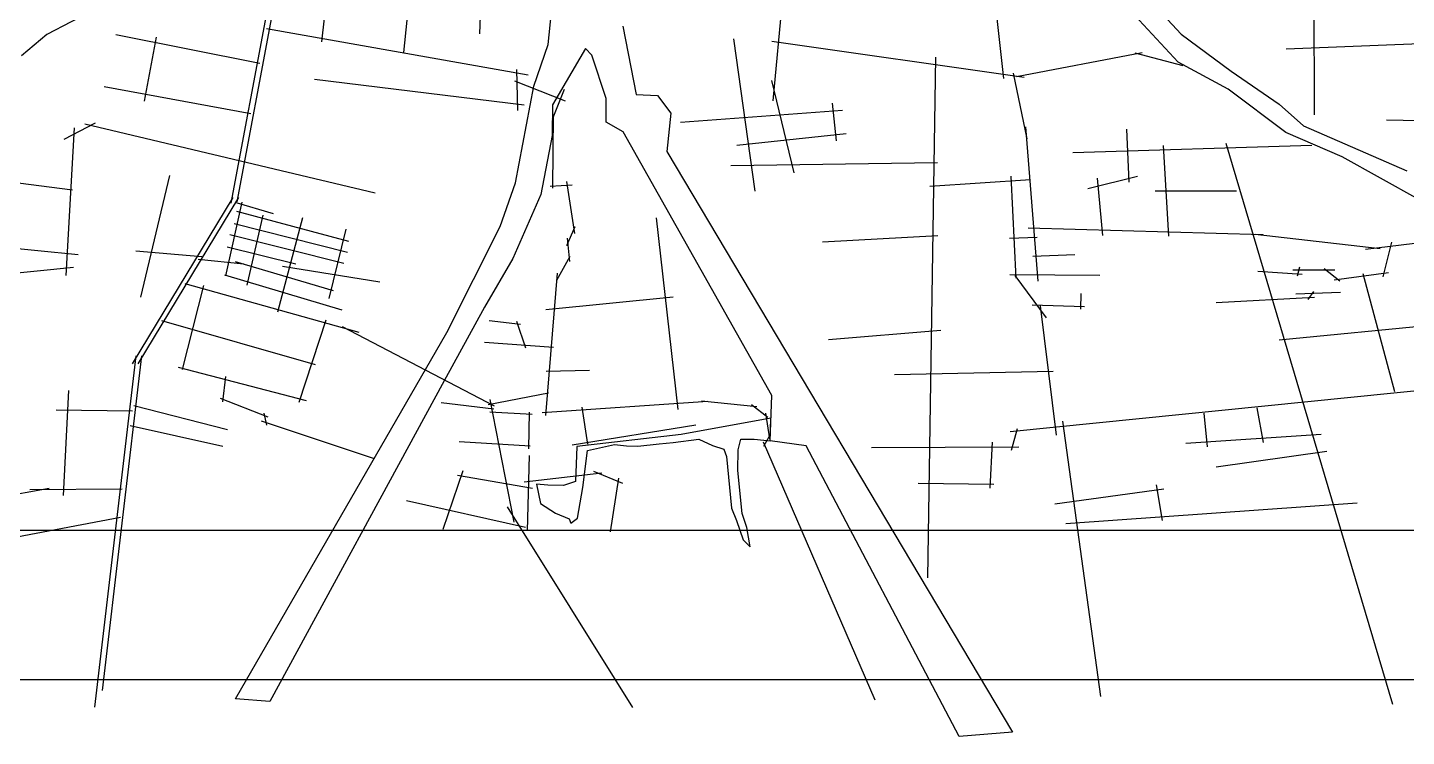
# Model space of a CAD drawing. Header units: metres. Extents: x 63673 to 71417, y 2014 to 6831.
# Drawn here: x 66302 to 69486, y 2058 to 3694 of the extents above; entities that cross this region are included whole.
import ezdxf

# ---------------------------------------------------------------- set-up
doc = ezdxf.new("R2010")
doc.units = ezdxf.units.M
doc.header["$MEASUREMENT"] = 0
doc.header["$XCLIPFRAME"] = 0
for name, color, linetype in [('图框', 6, 'Continuous'), ('底图', 73, 'Continuous'), ('水网', 141, 'Continuous'), ('路网', 2, 'Continuous')]:
    doc.layers.add(name, color=color, linetype=linetype)
picture_1 = doc.add_image_def('image1.jpg', size_in_pixel=(8192, 4266))

msp = doc.modelspace()

# ---------------------------------------------------------------- linework, layer by layer
at = {"layer": '图框'}
msp.add_lwpolyline([(63813.1857920684, 6755.63091658056), (63813.1857920684, 2189.193318366795), (71293.30290493378, 2189.193318366795), (71293.30290493378, 6755.630916580557), (63813.1857920684, 6755.63091658056)], dxfattribs=at)
at = {"layer": '水网'}
for points in [[(69533.48915335955, 4340.102545423666), (69481.3623986062, 4315.752380300633), (69424.49697374382, 4306.959110805327), (69397.41841412113, 4291.40208291015), (69330.39839969207, 4235.261049674358), (69301.9656872609, 4190.618948014654), (69320.24381012551, 4133.80163152606), (69336.1311528591, 4073.954730076482), (69045.82085222972, 4033.758532773616), (68912.08243799464, 3995.734959900729), (68829.88830256659, 3936.478764691536), (68831.62085720722, 3875.368444968773), (68881.49518716126, 3770.167314139399), (68965.72729662451, 3679.362035637723), (69081.14469784217, 3593.585696223601), (69191.97631159227, 3517.17640231704), (69248.50069056218, 3467.344259867881), (69486.78869471361, 3363.250604038622)], [(66458.23752565711, 3737.085516132765), (66345.85736985755, 3678.330085327063), (66287.34136588854, 3628.760625948518)], [(67675.90522074753, 3697.270910299558), (67706.77713767572, 3539.482506929868), (67756.07383412012, 3537.263059837773), (67786.921192977, 3497.10178113039), (67777.66695073107, 3408.401141611423), (68576.29128096782, 2067.649818955746), (68452.82713366125, 2057.781083172857), (68099.84774789492, 2728.603146999842), (68016.25760717056, 2740.257095977169), (68020.14573787832, 2845.141843168647), (67676.87370806909, 3453.656699505489), (67637.6959746934, 3475.67565157739), (67637.6959746934, 3530.722965623398), (67604.63942707836, 3631.031525062019), (67589.94782029855, 3645.710826443276), (67514.04055114079, 3516.043664242141), (67512.816452344, 3445.093839833455), (67486.90699527382, 3308.631439589575), (67422.01557762222, 3161.275495692127), (67357.19091641821, 3048.80269961938), (67263.53300409782, 2878.659594549245), (66861.08121061593, 2138.57980325335), (66781.82020821894, 2144.915279788838), (67270.0668346351, 2990.705299164286), (67393.3244866092, 3235.021188553306), (67428.26750917127, 3336.021241996554), (67470.69866817078, 3559.218920356449), (67503.50167964055, 3655.581413969863), (67511.33155374706, 3729.900882843329)], [(69603.22508294892, 3248.23893508548), (69337.14460566347, 3396.002262596972), (69207.73256264918, 3452.499888762485), (69074.02666191704, 3551.838134502177), (68958.60511003941, 3614.638302618784), (68848.71846320451, 3733.025700337428)], [(68018.20167252442, 2792.699469572908), (67811.17937916389, 2755.237437977106), (67570.42311589577, 2727.412343533186), (67566.7155388958, 2646.515613303986), (67539.20531063841, 2636.983894874517), (67503.04268582776, 2638.092295746494), (67476.86378174915, 2640.087285048678), (67485.76694734098, 2595.226809899788), (67520.97976279986, 2573.095562799223), (67552.21728369198, 2560.043679595634), (67556.192924147, 2550.396756254515), (67571.52753733068, 2561.746093393158), (67584.0224073322, 2632.67991344558), (67594.81343142444, 2717.80033878758), (67657.29712041693, 2731.525198558782), (67684.37844714621, 2728.676952213049), (67711.10316300817, 2727.964956760291), (67760.27672320735, 2733.661317184393), (67792.88050299959, 2736.494485045725), (67851.67494707358, 2743.971164770163), (67883.38806441826, 2729.729933041439), (67909.75651530117, 2721.185326271574), (67915.45779263023, 2703.739784336998), (67927.12979429682, 2584.598726932367), (67938.98857566103, 2556.344292484806), (67954.49613300926, 2511.683937922935), (67970.00369035755, 2495.278150076047), (67962.70579250122, 2539.938504637918), (67951.75946454919, 2572.750080331724), (67941.48139284906, 2671.487038438471), (67942.62593733017, 2719.52087321991), (67948.9214508087, 2744.109648745478), (67979.82657301653, 2744.109648745478), (68016.25760717056, 2740.257095977169), (68018.20167252442, 2792.699469572908)]]:
    msp.add_lwpolyline(points, dxfattribs=at)
at = {"layer": '路网'}
for p, q in [((68077.58257026045, 4118.432026546826), (68022.5085010546, 3524.944467139459)), ((67193.18438244781, 3860.497594026706), (67169.52295617995, 3636.480014415602)), ((68523.55299564857, 3866.984146296425), (68555.14332263643, 3577.172633669312)), ((67351.24978615467, 3852.115728809116), (67345.01445981869, 3680.165779061346)), ((66995.99841634523, 3803.290604539798), (66980.22346554887, 3661.435933612422)), ((69272.02995132795, 3792.786689236216), (69273.09025191856, 3492.969432239745)), ((66855.11532871505, 3735.272791317664), (66770.9672701158, 3288.966053760669)), ((66867.45937666835, 3730.985412275539), (66784.75436936758, 3292.332369026839)), ((66505.13307678542, 3678.057731034483), (66837.90444716645, 3612.537589310256)), ((66571.66427687876, 3524.356691792514), (66599.06899609162, 3672.02146794758)), ((66853.36650199915, 3692.302455244077), (67457.98219909273, 3584.922755134074)), ((67931.85665003512, 3668.426584654616), (67981.03479889149, 3316.895909629299)), ((68020.22598397067, 3663.046057360276), (68603.2110778474, 3579.832795762079)), ((69208.33251631157, 3645.52432689236), (70014.85204960266, 3676.986204447141)), ((68585.26224067213, 3581.418020636863), (68875.63756830744, 3636.507395718363)), ((68858.32274443947, 3636.052131302917), (68969.50128418363, 3606.915208714811)), ((68398.47977583487, 3626.194770517031), (68379.80630261007, 2423.690664497466)), ((66964.39951834713, 3575.277819186388), (67448.65409965464, 3516.152100248468)), ((67426.13077908012, 3571.393981259433), (67543.28248167259, 3525.069231082707)), ((67430.68439095537, 3597.865276660777), (67433.16815468273, 3502.734079082746)), ((68019.81333919398, 3572.371459056856), (68071.21631596351, 3359.25257491061)), ((68577.3669936714, 3588.875389319874), (68609.04863517813, 3437.823894066416)), ((66478.6840442164, 3558.583618145465), (66817.32784863767, 3495.997232137923)), ((67540.97656976219, 3551.527888842826), (67513.0515103451, 3482.438552906959)), ((67809.79757773662, 3476.030564227898), (68183.34041642355, 3503.365513794015)), ((68159.94043043487, 3520.05596827758), (68169.18277940723, 3432.987373311711)), ((66386.10402543607, 3437.080694121711), (66458.79909764807, 3474.353236091847)), ((66433.92973297223, 3472.441820815493), (67104.44627099938, 3312.838891282507)), ((67515.04498571763, 3493.896263426903), (67513.89779960939, 3323.658904189335)), ((69439.96152310622, 3481.060155312842), (69867.79073048523, 3474.626701227518)), ((66409.06036829643, 3462.884755617477), (66390.10876490813, 3122.043971029095)), ((67939.44420149093, 3423.093207421751), (68192.28867886311, 3450.13724519705)), ((68605.83464082387, 3464.890963999904), (68634.85813052124, 3108.688752221468)), ((68839.35293744072, 3460.142331552232), (68845.06819382295, 3337.368116739707)), ((68715.85221415063, 3405.778699504093), (69267.35734818236, 3422.591247022427)), ((68924.12925846045, 3422.07280177074), (68936.51229593858, 3212.690427115667)), ((69068.56231809343, 3427.668270277383), (69453.55954882232, 2132.21615376015)), ((65856.93365824432, 3391.126931409426), (66405.0163406577, 3319.448970383684)), ((67925.73759377206, 3375.715616756643), (68403.05311132269, 3382.643783543608)), ((66629.55770526722, 3352.487298619757), (66562.53978412488, 3072.026210808219)), ((68385.55116186867, 3327.868146751891), (68617.82347619988, 3343.535617932037)), ((68572.25095939527, 3351.369419655792), (68584.01669679896, 3115.673793993512)), ((68749.81391177751, 3323.092044469615), (68865.07159116075, 3351.644189009796)), ((68771.7223855677, 3346.885501981017), (68784.10545007089, 3214.593901927179)), ((67508.47592710878, 3328.399015003885), (67559.30581965168, 3331.107652950413)), ((67546.42889948779, 3339.233566790002), (67564.72766512723, 3218.699245271977)), ((68905.45749315867, 3317.716182015023), (69093.59085312541, 3317.716182015023)), ((66544.19354255276, 2918.314818156825), (66776.15282794612, 3301.99981632948)), ((66557.34594626795, 2918.314818156825), (66789.3052316613, 3301.99981632948)), ((66796.45589339908, 3290.916598719336), (66758.41060346851, 3121.149136060383)), ((66779.99174992136, 3291.168781172479), (66868.40980376938, 3264.935666165144)), ((66783.84900747848, 3270.604923203786), (67042.51111210095, 3201.251952651399)), ((66808.83390421895, 3099.802840343378), (66845.54196792928, 3261.330057652767)), ((66879.18952644047, 3037.9038078136), (66937.25642858872, 3255.593977688163)), ((67752.87745632094, 3254.893941834156), (67803.43369326461, 2812.589472007463)), ((66768.42422018197, 3216.663723885262), (67031.83238202063, 3150.274559794678)), ((66778.50966946335, 3242.152425905498), (67040.13804295528, 3175.763261814914)), ((66998.0164845081, 3068.473624470231), (67037.17174706078, 3229.111699841078)), ((67565.30535247558, 3234.299194338852), (67546.18302563416, 3190.627923837384)), ((68612.0734286164, 3231.806429222344), (69155.06310910742, 3216.267654229363)), ((69136.7133873587, 3217.500915533689), (69425.4097730444, 3184.192807993444)), ((66078.8449725613, 3203.80852510432), (66418.40754741586, 3170.358802503139)), ((66762.49160136793, 3188.211226586977), (66920.89246695049, 3149.089037209958)), ((67547.5488984014, 3208.36938272099), (67553.01241649536, 3154.462651730135)), ((68137.53737130777, 3199.334296840703), (68403.35797778172, 3214.672657917912)), ((68569.56652007287, 3208.23889034742), (68632.8571665372, 3210.557405727508)), ((69391.62928115646, 3182.746331628732), (69604.44641463905, 3208.783567530103)), ((69432.00751204883, 3118.53292065112), (69452.18730185117, 3198.572895732346)), ((66551.45427307679, 3179.25261521175), (66704.35408277875, 3165.60560669723)), ((66695.24802110513, 3159.900405075485), (66801.25773030682, 3149.197676189507)), ((66781.31165308812, 3153.995450436065), (67007.23637566858, 3087.645105153182)), ((67553.6953663915, 3166.062832083357), (67522.96302644096, 3110.791370044915)), ((68623.08893423423, 3166.636955041293), (68720.12133309362, 3170.215714276768)), ((65805.27088085914, 3080.020312931422), (66407.57377465602, 3140.944345848581)), ((66756.08109869437, 3123.578180174434), (67027.72711563138, 3042.505709804878)), ((66890.04286533243, 3143.161435470107), (67114.8890183923, 3107.00305255489)), ((67524.7728125869, 3127.0467877089), (67497.41227932158, 2798.792120297343)), ((68569.77059418702, 3124.336912360159), (68777.61246994341, 3122.953924350906)), ((68581.40558580233, 3121.679792417766), (68654.06427177286, 3023.981265724608)), ((69142.76384019831, 3131.974740843863), (69245.49730327167, 3125.25383074749)), ((69223.48299940776, 3135.029706078804), (69320.71289327138, 3135.029706078804)), ((69238.77071567923, 3141.139625364937), (69233.87864214835, 3120.365893081833)), ((69295.64102993815, 3138.084671313747), (69332.33155439471, 3109.368036130043)), ((69318.87837920984, 3111.811999370996), (69444.84919155487, 3128.919786792671)), ((69384.92131782662, 3126.475812367966), (69458.24010969215, 2853.931938246155)), ((66707.54757822122, 3098.850252972372), (66658.63003186768, 2905.011528370067)), ((66664.64891462332, 3103.21879476731), (67066.33066190338, 2991.369283976244)), ((67498.27381071087, 3043.144391588285), (67792.6592675022, 3072.77487362157)), ((68734.13603641339, 3080.077989379031), (68732.9195471598, 3044.427822860191)), ((69046.74956239341, 3059.803776674963), (69273.87298305723, 3072.027798177151)), ((69230.59301409806, 3079.315996846388), (69333.68641414883, 3083.202939140552)), ((69270.95506911265, 3085.146476421331), (69257.82514813887, 3066.683136788692)), ((68621.41829360451, 3054.555670493748), (68742.44807885068, 3050.30195067951)), ((68640.1851566782, 3052.211362969247), (68676.75074139227, 2753.383313463564)), ((69191.76324438152, 2973.129341566266), (69823.36259702925, 3035.618813543464)), ((66610.82421476411, 3018.315531012698), (66966.03247962781, 2916.675176523261)), ((66990.12549585415, 3018.547537974888), (66927.7406942676, 2828.768705943972)), ((67028.28429097106, 3004.528043372986), (67379.4683105285, 2821.004306929781)), ((67367.9470746901, 3018.220636865954), (67439.716755333, 3009.80407964563)), ((67430.61917952332, 3016.873989947453), (67451.50989014273, 2954.591488884555)), ((68151.11445632107, 2974.244899864672), (68410.66946840935, 2995.959610782858)), ((68570.59622962866, 2761.403347696614), (71029.79739025251, 3009.877978460294)), ((67356.49088813351, 2968.057969253321), (67516.20368449477, 2956.27480032862)), ((66551.49316985073, 2936.451060491585), (66456.3934372816, 2125.131529128859)), ((66564.64557356591, 2936.451060491585), (66474.08673515022, 2163.871029409527)), ((66649.24407180957, 2910.41424301633), (66944.97302463138, 2833.211999945963)), ((67499.04083552003, 2900.892988196376), (67599.00174524193, 2903.535228199569)), ((68303.58772974783, 2893.25216965614), (68670.19364492202, 2901.193540382537)), ((66758.77990069977, 2888.550519769186), (66751.43781772192, 2830.271008340891)), ((66396.37059656475, 2856.453830009639), (66384.07566073127, 2614.11297911705)), ((66746.1352067421, 2838.421984971623), (66856.28590944166, 2795.919651548735)), ((67365.65905335908, 2824.289321970088), (67504.25480435432, 2850.919829283397)), ((67369.09896315608, 2835.384209165501), (67424.63297004628, 2552.675354697136)), ((66367.539306335, 2812.074337146753), (66543.58058045125, 2809.282391421899)), ((66546.72099870657, 2822.025104012159), (66763.2077109935, 2766.747457358142)), ((66847.3122434604, 2804.070628179465), (66853.02277045988, 2776.357298687979)), ((67256.98789076332, 2829.038681748614), (67378.34596043604, 2814.360374607368)), ((67369.17211995117, 2807.032622873232), (67466.68293915098, 2801.566350956971)), ((67460.24657350995, 2806.711078782129), (67458.63750236848, 2721.822935461976)), ((67490.27547858072, 2805.540698999375), (67872.89921862495, 2831.738585183817)), ((67581.73255271764, 2817.919056090903), (67594.93782717056, 2732.357102818231)), ((67857.81991949563, 2832.24765845024), (67985.84395958624, 2819.701545059225)), ((67973.287232148, 2823.792673853579), (68010.95741446275, 2794.609307093442)), ((68006.1197423462, 2804.333871364619), (68014.95574275148, 2744.741163623941)), ((69017.87032719678, 2803.822080446146), (69026.0432951636, 2726.244354042514)), ((69140.46503587457, 2816.071198084548), (69155.17641604994, 2736.043648153236)), ((66538.7029653191, 2775.559829975231), (66752.78428650729, 2728.293441321979)), ((66840.78596549679, 2786.138475118356), (67099.79839576938, 2700.553181352549)), ((67559.32357510582, 2730.757814912702), (67844.63783253077, 2777.13718654054)), ((68691.99655888893, 2785.272584202925), (68779.5000582106, 2149.636002614625)), ((68002.25397190009, 2727.635858995498), (68015.50799953306, 2752.466151091509)), ((68587.20544130524, 2767.97875730868), (68573.10357412655, 2718.193172986852)), ((68976.24789429396, 2734.529882409186), (69288.89120080754, 2755.355160611245)), ((67298.3080215199, 2738.458746126925), (67461.91542404956, 2728.454453818228)), ((68000.32108667705, 2737.5679713604), (68258.29870097588, 2142.253886655703)), ((68250.29948619362, 2724.679698901309), (68590.45609982236, 2726.282912143477)), ((68529.48463460481, 2737.505008036416), (68523.86913758142, 2630.894964785984)), ((69046.47574210574, 2680.514322314977), (69302.29008267832, 2716.445059931792)), ((67459.65150905808, 2706.154396436119), (67455.30934112995, 2532.613602516561)), ((67306.75926636854, 2670.725216603511), (67260.31705192852, 2535.821785171702)), ((67294.18124319534, 2661.085179139767), (67467.88901283088, 2631.29132483829)), ((67448.55480964162, 2645.897172441914), (67628.03193979821, 2666.143601940718)), ((67608.25085047536, 2670.482115358047), (67675.3135521162, 2642.522765661486)), ((67666.14671111782, 2654.092157141875), (67647.33055100404, 2530.203313556793)), ((66169.46175699378, 2598.579215502199), (66351.08335144573, 2630.886036802485)), ((66307.05387891649, 2628.136522237646), (66520.26118314487, 2629.510334492912)), ((68358.20592234423, 2642.190601357317), (68532.86258002714, 2640.179078629241)), ((68674.12349174831, 2594.590619358092), (68925.28495745762, 2629.204313451388)), ((68907.96347147253, 2638.434634113017), (68921.82067107063, 2556.515553618718)), ((67177.00837999313, 2602.316736384743), (67451.35246925929, 2540.605602094144)), ((67409.09062380681, 2588.170719981766), (67698.35045663382, 2124.377059622164)), ((68699.12403598947, 2549.040489486126), (69371.82733250642, 2597.428418471473)), ((66185.0188048574, 2501.268975431367), (66516.28815029771, 2564.348341284335))]:
    msp.add_line(p, q, dxfattribs=at)

# ---------------------------------------------------------------- pictures from other files: only their frames are drawn
at = {"layer": '底图'}
image = msp.add_image(picture_1, insert=(63694.22500815052, 2532.922134542057), size_in_units=(7688.623759718263, 4003.865839716566), dxfattribs=dict(at, contrast=60, fade=35))
image.set_boundary_path([(-0.5, -0.5), (8191.500000000001, 4265.5)])
image.dxf.clipping = 0

doc.saveas('drawing.dxf')
